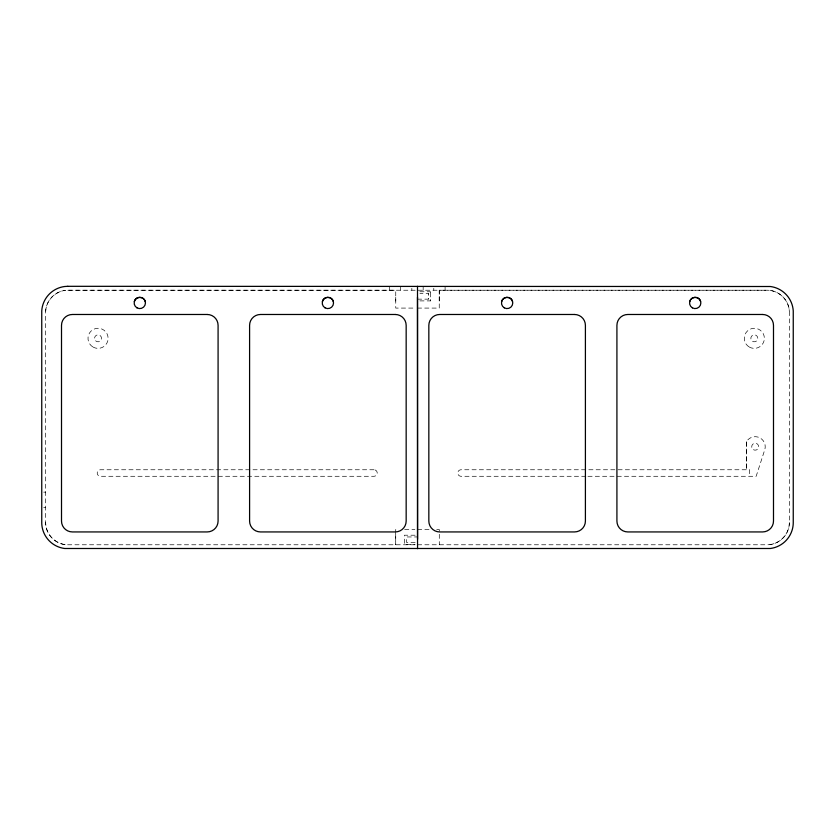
<?xml version="1.0" encoding="UTF-8"?>
<svg xmlns="http://www.w3.org/2000/svg" width="835" height="835" viewBox="0 0 835 835"><rect width="100%" height="100%" fill="white"/><g stroke="black" fill="none" stroke-linecap="round" stroke-linejoin="round"><path stroke-width="0.63" stroke-dasharray="4.17 3.13" d="M395.707 534.003L395.707 544.764L395.707 529.547L398.264 529.547M414.891 544.775L67.886 544.775C56.008 544.994 45.424 534.39 45.664 522.522L45.664 311.152C46.165 299.765 56.477 290.037 67.886 290.225L395.748 290.225L395.748 308.084L414.932 308.084M415.131 542.583L406.676 542.583L406.676 536.947L417.552 536.947M417.5 299.149L428.365 299.149L428.365 293.513L419.911 293.502M428.365 299.149L428.365 298.471M428.365 294.181L428.365 293.513M417.542 544.775L767.115 544.775C778.992 544.994 789.576 534.39 789.336 522.522L789.336 311.152C788.835 299.765 778.523 290.037 767.115 290.225L439.252 290.225L439.252 308.084L417.51 308.084M746.48 441.673L746.48 469.761L746.48 441.673A10.062 10.062 0 0 1 764.902 449.303L756.166 476.284L587.13 476.284M67.886 290.225L767.115 290.225M419.869 291.759L430.547 291.759L430.547 293.106M419.88 300.892L430.547 300.892L430.547 291.759M585.846 476.284L461.024 476.284A3.267 3.267 0 0 1 457.768 473.017A3.267 3.267 0 0 1 461.024 469.761L749.642 469.761L749.621 476.284M43.712 492.139L45.664 492.139M43.712 507.356L45.664 507.356M404.662 529.547L414.891 529.547M417.542 529.547L430.338 529.547M436.736 529.547L439.293 529.547L439.293 544.775M415.078 535.204L404.411 535.204L404.401 544.316L415.078 544.316M430.547 299.535L430.547 300.892M445.097 286.311L445.097 290.225M439.252 290.225L439.252 296.498M439.252 296.936L439.252 301.101M433.793 288.273L433.793 290.225M423.157 286.311L423.157 290.225M411.843 288.273L411.843 290.225M400.623 286.311L400.623 290.225M395.748 297.291L395.748 301.101M389.308 286.311L389.308 290.225M45.664 311.152A22.326 22.326 0 0 1 65.151 290.403M65.151 544.597A22.294 22.294 0 0 1 46.75 529.369A22.127 22.127 0 0 1 45.664 522.522M769.849 290.403A22.326 22.326 0 0 1 789.336 311.152M769.849 544.597A22.294 22.294 0 0 0 788.25 529.369A22.127 22.127 0 0 0 789.336 522.522M373.976 469.761L100.461 469.761A3.267 3.267 0 0 0 97.204 473.017A3.267 3.267 0 0 0 100.461 476.284L373.976 476.284A3.267 3.267 0 0 0 377.232 473.017A3.267 3.267 0 0 0 373.976 469.761M95.587 340.784A3.476 3.476 0 0 0 101.411 339.229A3.476 3.476 0 0 0 97.152 334.971A3.476 3.476 0 0 0 95.587 340.784M93.019 347.036A10.062 10.062 0 0 0 108.112 338.332A10.062 10.062 0 0 0 93.019 329.616A10.062 10.062 0 0 0 93.019 347.036M753.452 449.71A3.476 3.476 0 0 0 758.671 446.704A3.476 3.476 0 0 0 753.452 443.688A3.476 3.476 0 0 0 753.452 449.71M752.575 341.338A3.476 3.476 0 0 0 757.804 338.332A3.476 3.476 0 0 0 752.575 335.315A3.476 3.476 0 0 0 752.575 341.338M749.287 347.036A10.062 10.062 0 0 0 764.38 338.332A10.062 10.062 0 0 0 749.287 329.616A10.062 10.062 0 0 0 749.287 347.036"/><path stroke-width="1.25" d="M417.5 297.187L417.552 548.689M134.331 301.487C135.531 296.06 144.058 296.06 145.259 301.487M322.414 301.487C323.615 296.06 332.142 296.06 333.342 301.487M501.658 301.487C502.858 296.06 511.385 296.06 512.586 301.487M689.741 301.487C690.942 296.06 699.469 296.06 700.669 301.487M417.552 539.233L417.5 286.311M67.76 286.311L64.66 286.509A26.25 26.25 0 0 0 41.75 310.902L41.75 522.585A25.76 25.76 0 0 0 42.199 527.396A26.209 26.209 0 0 0 64.66 548.491L770.34 548.491A26.209 26.209 0 0 0 791.977 530.59A25.76 25.76 0 0 0 793.25 522.585L793.25 310.902A26.25 26.25 0 0 0 770.34 286.509L67.76 286.311M207.205 314.482L72.384 314.482A10.876 10.876 0 0 0 61.508 325.347L61.508 521.071A10.876 10.876 0 0 0 72.384 531.937L207.205 531.937A10.876 10.876 0 0 0 218.081 521.071L218.081 325.347A10.876 10.876 0 0 0 207.205 314.482M395.289 314.482L260.468 314.482A10.876 10.876 0 0 0 249.592 325.347L249.592 521.071A10.876 10.876 0 0 0 260.468 531.937L395.289 531.937A10.876 10.876 0 0 0 406.165 521.071L406.165 325.347A10.876 10.876 0 0 0 395.289 314.482M574.532 314.482L439.711 314.482A10.876 10.876 0 0 0 428.835 325.347L428.835 521.071A10.876 10.876 0 0 0 439.711 531.937L574.532 531.937A10.876 10.876 0 0 0 585.408 521.071L585.408 325.347A10.876 10.876 0 0 0 574.532 314.482M762.616 314.482L627.795 314.482A10.876 10.876 0 0 0 616.919 325.347L616.919 521.071A10.876 10.876 0 0 0 627.795 531.937L762.616 531.937A10.876 10.876 0 0 0 773.492 521.071L773.492 325.347A10.876 10.876 0 0 0 762.616 314.482M136.971 307.844A5.657 5.657 0 0 0 145.447 302.948A5.657 5.657 0 0 0 136.971 298.053A5.657 5.657 0 0 0 136.971 307.844M325.045 307.844A5.657 5.657 0 0 0 333.53 302.948A5.657 5.657 0 0 0 325.045 298.053A5.657 5.657 0 0 0 325.045 307.844M692.382 307.844A5.657 5.657 0 0 0 700.857 302.948A5.657 5.657 0 0 0 692.382 298.053A5.657 5.657 0 0 0 692.382 307.844M504.298 307.844A5.657 5.657 0 0 0 512.773 302.948A5.657 5.657 0 0 0 504.298 298.053A5.657 5.657 0 0 0 504.298 307.844"/></g></svg>
